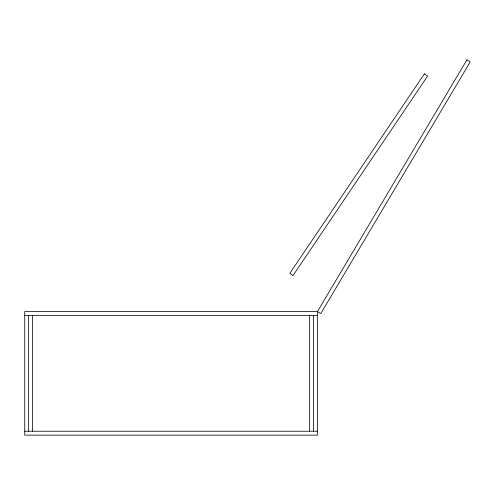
<?xml version="1.0" encoding="UTF-8"?>
<svg xmlns="http://www.w3.org/2000/svg" width="495" height="495" viewBox="0 0 495 495"><rect width="100%" height="100%" fill="white"/><g stroke="black" fill="none" stroke-linecap="round" stroke-linejoin="round"><path stroke-width="0.74" d="M24.75 315.451L317.456 315.451M24.75 431.232L317.456 431.232M313.552 315.451L313.552 431.232M309.647 315.451L309.647 431.232M32.552 315.451L32.552 431.232M28.654 315.451L28.654 431.232M466.896 59.864L317.456 311.547L317.456 435.136L24.75 435.136L24.75 311.547L317.456 311.547L320.81 313.539L470.25 61.856L466.896 59.864M424.382 73.86L289.798 273.382L293.034 275.567L427.618 76.038L424.382 73.86"/></g></svg>
